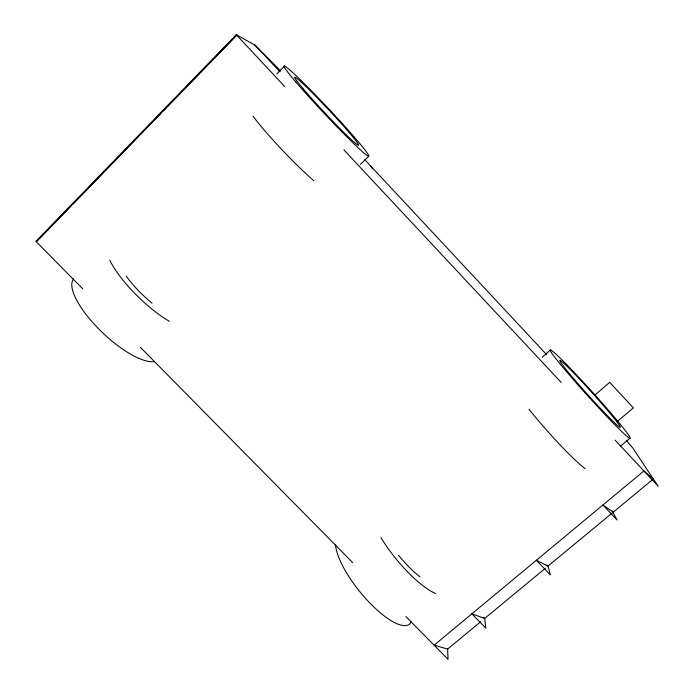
<?xml version="1.0" encoding="UTF-8"?>
<svg xmlns="http://www.w3.org/2000/svg" width="694" height="694" viewBox="0 0 694 694"><rect width="100%" height="100%" fill="white"/><g stroke="black" fill="none" stroke-linecap="round" stroke-linejoin="round"><path stroke-width="1.04" d="M280.732 70.97L255.071 45.223L236.272 34.7L35.897 241.33L37.129 241.018L70.771 206.335M236.645 35.099L36.261 241.703L82.664 288.765M73.035 204.001L138.8 136.198M141.012 133.916L160.982 113.33M163.229 111.014L206.786 66.104M208.287 64.551L236.906 35.047M276.889 73.807L284.505 66.121M360.394 164.391L368.956 156.115M542.231 357.184L550.281 350.123M595.027 394.955L609.705 382.359L633.379 407.872L617.027 421.726M620.731 445.982L629.788 438.365A59.606 2.993 47.9 0 0 576.488 374.838A59.606 2.993 47.9 0 0 564.682 369.468A59.606 2.993 47.9 0 0 629.788 438.365M405.964 616.645L448.02 659.3L447.647 649.055L480.578 621.833M545.467 568.186L484.69 618.423L485.826 628.139L471.859 613.843L484.69 618.423L483.631 617.339M652.525 479.667L547.965 566.122L550.42 574.91L536.367 560.275L547.965 566.122L546.889 565.003M447.647 649.055L434.106 645.194L643.902 470.966L653.349 478.99L658.103 486.164L615.118 440.152M613.21 512.172L602.93 504.998L617.079 519.971L612.134 511.036M140.474 347.399L352.717 562.643M364.81 159.733L546.62 354.634M254.733 44.858L279.821 71.742M653.349 478.99L632.815 448.038L626.205 440.282M236.272 34.7L284.74 86.576M343.938 149.93L561.229 382.481M370.7 166.057L372.496 168.729M313.775 180.718A61.228 6.237 46.2 0 1 253.084 116.219M585.189 468.693A59.051 5.786 48.4 0 1 528.975 409.208M154.398 361.522A58.548 19.371 43.5 0 1 98.366 328.557A58.548 19.371 43.5 0 1 73.616 278.962M169.388 321.331A59.068 16.873 44.1 0 1 109.834 260.293M151.995 303.096A44.624 12.735 44.1 0 1 126.282 276.177M411.108 621.876A56.544 18.044 51 0 1 370.258 603.433A56.544 18.044 51 0 1 335.549 544.46M435.65 593.561A57.029 15.71 50.4 0 1 381.023 537.685M420.043 576.844A43.089 11.859 50.4 0 1 398.538 555.261M296.052 82.23A61.827 3.227 46.8 0 0 367.334 155.603A61.827 3.227 46.8 0 0 316.247 95.746A61.827 3.227 46.8 0 0 296.052 82.23M303.452 89.092A46.706 2.438 46.8 0 0 357.488 144.812A46.706 2.438 46.8 0 0 319.466 100.144A46.706 2.438 46.8 0 0 303.452 89.092M570.511 374.899A45.032 2.256 47.9 0 0 619.933 427.278A45.032 2.256 47.9 0 0 580.123 379.739A45.032 2.256 47.9 0 0 570.511 374.899"/></g></svg>
